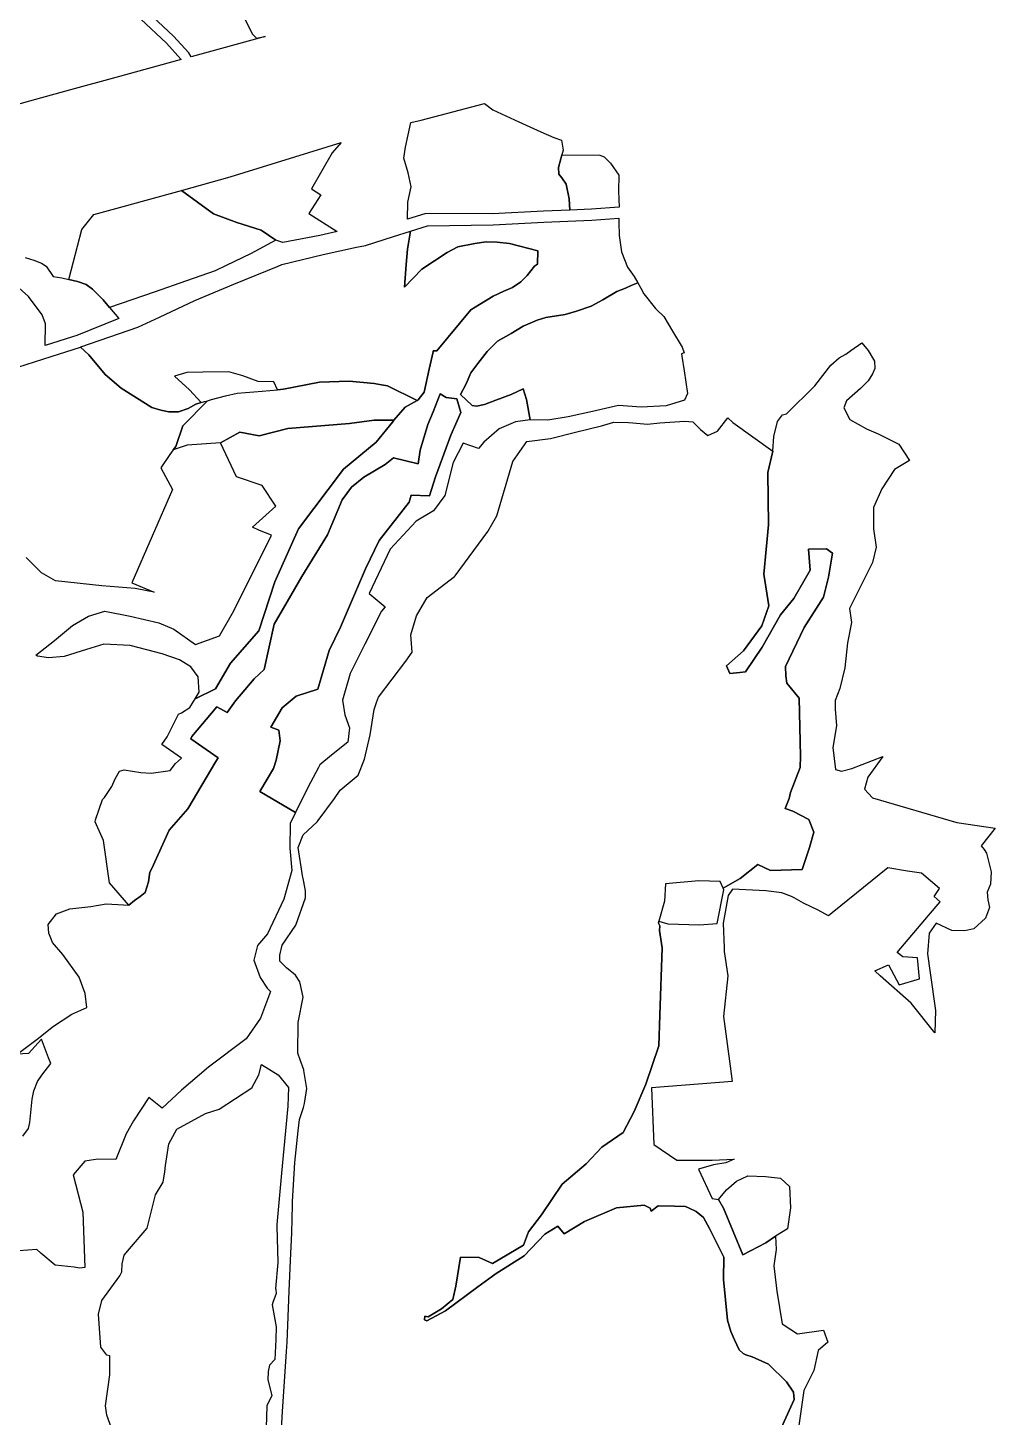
# Model space of a CAD drawing. Header units: millimetres. Extents: x 35444746 to 35449000, y 3482000 to 3488437.
# Drawn here: x 35447507.3 to 35447799.3, y 3486393.7 to 3486813.3 of the extents above; entities that cross this region are included whole.
import ezdxf

# ---------------------------------------------------------------- set-up
doc = ezdxf.new("R2010")
doc.units = ezdxf.units.MM
doc.layers.add('0203.02旱地整理', color=9, linetype='Continuous', true_color=0x808080)
doc.layers.add('0204.02水田整理', color=9, linetype='Continuous', true_color=0x808080)

msp = doc.modelspace()

# ---------------------------------------------------------------- linework, layer by layer
at = {"layer": '0203.02旱地整理', "color": 41}
for points in [[(35447541.397, 3486815.87), (35447549.093, 3486808.598), (35447553.497, 3486803.808), (35447553.59, 3486803.676), (35447533.81, 3486798.252), (35447520.136, 3486794.501), (35447509.559, 3486791.6), (35447488.522, 3486785.83), (35447486.244, 3486786.557), (35447485.922, 3486791.171), (35447490.707, 3486798.985), (35447490.069, 3486799.49), (35447482.299, 3486809.405), (35447476.268, 3486821.44)], [(35447541.397, 3486815.87), (35447549.093, 3486808.598), (35447553.497, 3486803.808), (35447553.59, 3486803.676), (35447533.81, 3486798.252), (35447520.136, 3486794.501), (35447509.559, 3486791.6), (35447488.522, 3486785.83), (35447486.244, 3486786.557), (35447485.922, 3486791.171), (35447490.707, 3486798.985), (35447490.069, 3486799.49), (35447482.299, 3486809.405), (35447476.268, 3486821.44)], [(35447572.165, 3486817.187), (35447575.008, 3486811.454), (35447576.322, 3486810.161), (35447578.936, 3486810.628), (35447556.534, 3486804.484), (35447555.833, 3486805.7), (35447551.23, 3486810.706), (35447543.404, 3486818.101)], [(35447572.165, 3486817.187), (35447575.008, 3486811.454), (35447576.322, 3486810.161), (35447578.936, 3486810.628), (35447556.534, 3486804.484), (35447555.833, 3486805.7), (35447551.23, 3486810.706), (35447543.404, 3486818.101)], [(35447506.438, 3486743.926), (35447509.113, 3486743.09), (35447511.354, 3486742.215), (35447512.829, 3486741.304), (35447514.906, 3486738.161), (35447517.528, 3486737.82), (35447519.673, 3486737.291), (35447522.295, 3486736.644), (35447524.924, 3486735.725), (35447526.81, 3486734.399), (35447530.003, 3486731.173), (35447531.959, 3486728.834), (35447534.773, 3486725.47), (35447522.053, 3486720.408), (35447520.794, 3486720.007), (35447512.511, 3486717.367), (35447512.624, 3486723.902), (35447511.601, 3486726.588), (35447507.42, 3486732.153), (35447502.591, 3486736.464)], [(35447506.438, 3486743.926), (35447509.113, 3486743.09), (35447511.354, 3486742.215), (35447512.829, 3486741.304), (35447514.906, 3486738.161), (35447517.528, 3486737.82), (35447519.673, 3486737.291), (35447522.295, 3486736.644), (35447524.924, 3486735.725), (35447526.81, 3486734.399), (35447530.003, 3486731.173), (35447531.959, 3486728.834), (35447534.773, 3486725.47), (35447522.053, 3486720.408), (35447520.794, 3486720.007), (35447512.511, 3486717.367), (35447512.624, 3486723.902), (35447511.601, 3486726.588), (35447507.42, 3486732.153), (35447502.591, 3486736.464)], [(35447501.681, 3486710.032), (35447514.314, 3486714.058), (35447523.131, 3486716.868), (35447525.68, 3486714.528), (35447530.581, 3486708.586), (35447535.409, 3486704.453), (35447544.749, 3486698.57), (35447547.419, 3486697.791), (35447549.842, 3486697.26), (35447552.802, 3486697.358), (35447555.638, 3486698.273), (35447557.944, 3486699.657), (35447559.584, 3486700.109), (35447560.575, 3486700.383), (35447561.465923, 3486700.651922), (35447554.057, 3486693.126), (35447551.955, 3486686.875), (35447551.173, 3486685.834), (35447550.109, 3486684.417), (35447547.394, 3486680.368), (35447550.962, 3486673.824), (35447538.701, 3486645.68), (35447545.372, 3486642.806), (35447539.703, 3486643.938), (35447529.627, 3486644.73), (35447515.598, 3486646.288), (35447511.432, 3486648.714), (35447506.714, 3486653.346)], [(35447501.681, 3486710.032), (35447514.314, 3486714.058), (35447523.131, 3486716.868), (35447525.68, 3486714.528), (35447530.581, 3486708.586), (35447535.409, 3486704.453), (35447544.749, 3486698.57), (35447547.419, 3486697.791), (35447549.842, 3486697.26), (35447552.802, 3486697.358), (35447555.638, 3486698.273), (35447557.944, 3486699.657), (35447559.584, 3486700.109), (35447560.575, 3486700.383), (35447561.465923, 3486700.651922), (35447554.057, 3486693.126), (35447551.955, 3486686.875), (35447551.173, 3486685.834), (35447550.109, 3486684.417), (35447547.394, 3486680.368), (35447550.962, 3486673.824), (35447538.701, 3486645.68), (35447545.372, 3486642.806), (35447539.703, 3486643.938), (35447529.627, 3486644.73), (35447515.598, 3486646.288), (35447511.432, 3486648.714), (35447506.714, 3486653.346)], [(35447732.16, 3486384.907), (35447738.683, 3486399.034), (35447738.418, 3486401.232), (35447736.285, 3486404.388), (35447730.938, 3486409.715), (35447726.895, 3486411.558), (35447725.937, 3486411.893), (35447724.005, 3486412.568), (35447723.262, 3486412.903), (35447722.028, 3486414.069), (35447720.639, 3486417.055), (35447719.495, 3486419.544), (35447718.522, 3486423.025), (35447717.352, 3486435.277), (35447717.438, 3486442.037), (35447713.111, 3486450.709), (35447711.315, 3486453.991), (35447709.05, 3486455.807), (35447706.939, 3486456.796), (35447705.869, 3486457.298), (35447702.553, 3486457.484), (35447697.578, 3486457.512), (35447695.489, 3486455.966), (35447695.126, 3486456.844), (35447693.389, 3486457.694), (35447684.951, 3486456.964), (35447675.342, 3486452.782), (35447669.177, 3486449.069), (35447667.276, 3486451.379), (35447663.33, 3486449.031), (35447657.164, 3486442.482), (35447648.369, 3486436.88), (35447647.592, 3486436.315), (35447643.1, 3486433.046), (35447633.34, 3486425.795), (35447627.757, 3486422.852), (35447627.049, 3486423.094), (35447627.145, 3486424.206), (35447628.132, 3486424.028), (35447632.14, 3486426.409), (35447635.626, 3486429.294), (35447636.483, 3486433.23), (35447637.879, 3486442.041), (35447643.497, 3486441.973), (35447647.514, 3486440.105), (35447656.933, 3486445.704), (35447658.452, 3486449.686), (35447662.39, 3486454.817), (35447668.615, 3486464.044), (35447675.812, 3486470.264), (35447680.574, 3486475.301), (35447686.992, 3486479.664), (35447690.357, 3486485.976), (35447693.842, 3486494.313), (35447697.813, 3486505.834), (35447698.033, 3486515.135), (35447698.816, 3486535.479), (35447697.932, 3486540.717), (35447698.11, 3486542.081), (35447697.703, 3486542.899), (35447697.8, 3486543.453), (35447700.509, 3486542.743), (35447710.066, 3486542.399), (35447715.418, 3486542.816), (35447717.41, 3486552.945), (35447717.175, 3486553.48), (35447717.915, 3486553.889), (35447722.295, 3486556.344), (35447727.688, 3486560.636), (35447731.476, 3486558.827), (35447741.053, 3486559.153), (35447743.256, 3486565.766), (35447744.578, 3486570.335), (35447743.036, 3486574.215), (35447738.19, 3486576.714), (35447735.886, 3486577.565), (35447737.142, 3486580.592), (35447737.564, 3486582.319), (35447740.491, 3486589.881), (35447740.511, 3486593.34), (35447740.109, 3486610.877), (35447736.396, 3486615.325), (35447736.161, 3486617.555), (35447736.013, 3486620.445), (35447741.695, 3486632.218), (35447747.527, 3486641.348), (35447748.999, 3486647.39), (35447750.26, 3486654.639), (35447748.404, 3486655.974), (35447742.937, 3486655.848), (35447743.499, 3486649.545), (35447738.521, 3486640.898), (35447734.521, 3486635.998), (35447729.024, 3486626.211), (35447723.957, 3486618.778), (35447722.222, 3486618.632), (35447719.226, 3486618.276), (35447718.166, 3486620.653), (35447723.309, 3486625.17), (35447728.92, 3486632.677), (35447731.002, 3486638.741), (35447729.502, 3486648.285), (35447730.936, 3486663.14), (35447730.717, 3486678.991), (35447732.18, 3486685.462), (35447732.524, 3486689.895), (35447733.582, 3486694.382), (35447735.158, 3486696.412), (35447736.347, 3486696.747), (35447744.906, 3486705.153), (35447749.675, 3486711.406), (35447752.18, 3486713.634), (35447754.204, 3486714.72), (35447755.778, 3486715.839), (35447759.021, 3486718.194), (35447760.994, 3486715.849), (35447762.853, 3486712.572), (35447763.035, 3486710.357), (35447762.33, 3486708.831), (35447761.024, 3486706.706), (35447758.618, 3486704.312), (35447754.463, 3486700.602), (35447753.592, 3486698.562), (35447755.405, 3486694.989), (35447760.483, 3486692.193), (35447764.006, 3486690.691), (35447770.247, 3486687.577), (35447773.418, 3486682.605), (35447768.969, 3486679.931), (35447765.081, 3486674.011), (35447762.58, 3486668.439), (35447762.58, 3486661.948), (35447763.421, 3486656.394), (35447762.33, 3486651.814), (35447755.337, 3486637.891), (35447755.934, 3486633.73), (35447754.717, 3486627.568), (35447753.896, 3486619.999), (35447752.408, 3486613.721), (35447751.041, 3486610.187), (35447751.044, 3486609.5), (35447751.054, 3486607.56), (35447751.415, 3486602.494), (35447750.274, 3486595.917), (35447751.079, 3486589.34), (35447752.929, 3486588.834), (35447756.07, 3486589.611), (35447765.429, 3486593.245), (35447760.884, 3486586.979), (35447759.875, 3486583.364), (35447762.329, 3486580.716), (35447787.752, 3486573.274), (35447799.338, 3486571.62), (35447795.14, 3486566.237), (35447796.043, 3486565.171), (35447796.7, 3486564.022), (35447798.142, 3486558.418), (35447797.897, 3486554.646), (35447796.914, 3486552.268), (35447797.079, 3486549.972), (35447797.599, 3486547.649), (35447796.372, 3486544.371), (35447792.932, 3486541.175), (35447790.157, 3486540.59), (35447786.206, 3486540.648), (35447781.533, 3486542.868), (35447779.378, 3486539.897), (35447778.934, 3486533.598), (35447779.733, 3486527.92), (35447781.331, 3486516.564), (35447781.065, 3486509.816), (35447774.012, 3486518.743), (35447764.608, 3486526.992), (35447762.968, 3486528.511), (35447767.121, 3486530.357), (35447770.321, 3486524.274), (35447776.526, 3486526.114), (35447775.867, 3486532.385), (35447771.479, 3486532.764), (35447769.699, 3486534.026), (35447779.229, 3486545.261), (35447782.68, 3486549.33), (35447780.899, 3486550.902), (35447782.533, 3486553.35), (35447777.129, 3486557.946), (35447772.876, 3486558.62), (35447766.888, 3486559.568), (35447750.157, 3486545.98), (35447749.05, 3486545.081), (35447745.896, 3486546.871), (35447741.433, 3486548.955), (35447738.646, 3486550.553), (35447737.88, 3486550.992), (35447734.871, 3486552.045), (35447730.115, 3486552.679), (35447720.041, 3486553.19), (35447718.716, 3486551.214), (35447717.167, 3486542.909), (35447717.472, 3486535.458), (35447717.518, 3486534.358), (35447718.641, 3486527.016), (35447717.334, 3486514.753), (35447719.281, 3486499.762), (35447719.888, 3486495.089), (35447695.586, 3486493.205), (35447696.31, 3486476.04), (35447703.241, 3486471.302), (35447713.885, 3486471.325), (35447720.507, 3486471.68), (35447718.042, 3486470.476), (35447714.271, 3486469.927), (35447709.787, 3486468.648), (35447713.89, 3486459.705), (35447715.787, 3486459.483), (35447717.344, 3486456.793), (35447723.101, 3486442.742), (35447730.082, 3486446.403), (35447733.05, 3486448.328), (35447733.209, 3486444.309), (35447732.514, 3486439.448), (35447733.421, 3486431.75), (35447735.028, 3486421.9), (35447739.634, 3486418.902), (35447747.455, 3486419.973), (35447748.761, 3486416.403), (35447745.886, 3486413.861), (35447744.585, 3486407.778), (35447741.51, 3486401.738), (35447739.474, 3486386.969)], [(35447732.16, 3486384.907), (35447738.683, 3486399.034), (35447738.418, 3486401.232), (35447736.285, 3486404.388), (35447730.938, 3486409.715), (35447726.895, 3486411.558), (35447725.937, 3486411.893), (35447724.005, 3486412.568), (35447723.262, 3486412.903), (35447722.028, 3486414.069), (35447720.639, 3486417.055), (35447719.495, 3486419.544), (35447718.522, 3486423.025), (35447717.352, 3486435.277), (35447717.438, 3486442.037), (35447713.111, 3486450.709), (35447711.315, 3486453.991), (35447709.05, 3486455.807), (35447706.939, 3486456.796), (35447705.869, 3486457.298), (35447702.553, 3486457.484), (35447697.578, 3486457.512), (35447695.489, 3486455.966), (35447695.126, 3486456.844), (35447693.389, 3486457.694), (35447684.951, 3486456.964), (35447675.342, 3486452.782), (35447669.177, 3486449.069), (35447667.276, 3486451.379), (35447663.33, 3486449.031), (35447657.164, 3486442.482), (35447648.369, 3486436.88), (35447647.592, 3486436.315), (35447643.1, 3486433.046), (35447633.34, 3486425.795), (35447627.757, 3486422.852), (35447627.049, 3486423.094), (35447627.145, 3486424.206), (35447628.132, 3486424.028), (35447632.14, 3486426.409), (35447635.626, 3486429.294), (35447636.483, 3486433.23), (35447637.879, 3486442.041), (35447643.497, 3486441.973), (35447647.514, 3486440.105), (35447656.933, 3486445.704), (35447658.452, 3486449.686), (35447662.39, 3486454.817), (35447668.615, 3486464.044), (35447675.812, 3486470.264), (35447680.574, 3486475.301), (35447686.992, 3486479.664), (35447690.357, 3486485.976), (35447693.842, 3486494.313), (35447697.813, 3486505.834), (35447698.033, 3486515.135), (35447698.816, 3486535.479), (35447697.932, 3486540.717), (35447698.11, 3486542.081), (35447697.703, 3486542.899), (35447697.8, 3486543.453), (35447700.509, 3486542.743), (35447710.066, 3486542.399), (35447715.418, 3486542.816), (35447717.41, 3486552.945), (35447717.175, 3486553.48), (35447717.915, 3486553.889), (35447722.295, 3486556.344), (35447727.688, 3486560.636), (35447731.476, 3486558.827), (35447741.053, 3486559.153), (35447743.256, 3486565.766), (35447744.578, 3486570.335), (35447743.036, 3486574.215), (35447738.19, 3486576.714), (35447735.886, 3486577.565), (35447737.142, 3486580.592), (35447737.564, 3486582.319), (35447740.491, 3486589.881), (35447740.511, 3486593.34), (35447740.109, 3486610.877), (35447736.396, 3486615.325), (35447736.161, 3486617.555), (35447736.013, 3486620.445), (35447741.695, 3486632.218), (35447747.527, 3486641.348), (35447748.999, 3486647.39), (35447750.26, 3486654.639), (35447748.404, 3486655.974), (35447742.937, 3486655.848), (35447743.499, 3486649.545), (35447738.521, 3486640.898), (35447734.521, 3486635.998), (35447729.024, 3486626.211), (35447723.957, 3486618.778), (35447722.222, 3486618.632), (35447719.226, 3486618.276), (35447718.166, 3486620.653), (35447723.309, 3486625.17), (35447728.92, 3486632.677), (35447731.002, 3486638.741), (35447729.502, 3486648.285), (35447730.936, 3486663.14), (35447730.717, 3486678.991), (35447732.18, 3486685.462), (35447732.524, 3486689.895), (35447733.582, 3486694.382), (35447735.158, 3486696.412), (35447736.347, 3486696.747), (35447744.906, 3486705.153), (35447749.675, 3486711.406), (35447752.18, 3486713.634), (35447754.204, 3486714.72), (35447755.778, 3486715.839), (35447759.021, 3486718.194), (35447760.994, 3486715.849), (35447762.853, 3486712.572), (35447763.035, 3486710.357), (35447762.33, 3486708.831), (35447761.024, 3486706.706), (35447758.618, 3486704.312), (35447754.463, 3486700.602), (35447753.592, 3486698.562), (35447755.405, 3486694.989), (35447760.483, 3486692.193), (35447764.006, 3486690.691), (35447770.247, 3486687.577), (35447773.418, 3486682.605), (35447768.969, 3486679.931), (35447765.081, 3486674.011), (35447762.58, 3486668.439), (35447762.58, 3486661.948), (35447763.421, 3486656.394), (35447762.33, 3486651.814), (35447755.337, 3486637.891), (35447755.934, 3486633.73), (35447754.717, 3486627.568), (35447753.896, 3486619.999), (35447752.408, 3486613.721), (35447751.041, 3486610.187), (35447751.044, 3486609.5), (35447751.054, 3486607.56), (35447751.415, 3486602.494), (35447750.274, 3486595.917), (35447751.079, 3486589.34), (35447752.929, 3486588.834), (35447756.07, 3486589.611), (35447765.429, 3486593.245), (35447760.884, 3486586.979), (35447759.875, 3486583.364), (35447762.329, 3486580.716), (35447787.752, 3486573.274), (35447799.338, 3486571.62), (35447795.14, 3486566.237), (35447796.043, 3486565.171), (35447796.7, 3486564.022), (35447798.142, 3486558.418), (35447797.897, 3486554.646), (35447796.914, 3486552.268), (35447797.079, 3486549.972), (35447797.599, 3486547.649), (35447796.372, 3486544.371), (35447792.932, 3486541.175), (35447790.157, 3486540.59), (35447786.206, 3486540.648), (35447781.533, 3486542.868), (35447779.378, 3486539.897), (35447778.934, 3486533.598), (35447779.733, 3486527.92), (35447781.331, 3486516.564), (35447781.065, 3486509.816), (35447774.012, 3486518.743), (35447764.608, 3486526.992), (35447762.968, 3486528.511), (35447767.121, 3486530.357), (35447770.321, 3486524.274), (35447776.526, 3486526.114), (35447775.867, 3486532.385), (35447771.479, 3486532.764), (35447769.699, 3486534.026), (35447779.229, 3486545.261), (35447782.68, 3486549.33), (35447780.899, 3486550.902), (35447782.533, 3486553.35), (35447777.129, 3486557.946), (35447772.876, 3486558.62), (35447766.888, 3486559.568), (35447750.157, 3486545.98), (35447749.05, 3486545.081), (35447745.896, 3486546.871), (35447741.433, 3486548.955), (35447738.646, 3486550.553), (35447737.88, 3486550.992), (35447734.871, 3486552.045), (35447730.115, 3486552.679), (35447720.041, 3486553.19), (35447718.716, 3486551.214), (35447717.167, 3486542.909), (35447717.472, 3486535.458), (35447717.518, 3486534.358), (35447718.641, 3486527.016), (35447717.334, 3486514.753), (35447719.281, 3486499.762), (35447719.888, 3486495.089), (35447695.586, 3486493.205), (35447696.31, 3486476.04), (35447703.241, 3486471.302), (35447713.885, 3486471.325), (35447720.507, 3486471.68), (35447718.042, 3486470.476), (35447714.271, 3486469.927), (35447709.787, 3486468.648), (35447713.89, 3486459.705), (35447715.787, 3486459.483), (35447717.344, 3486456.793), (35447723.101, 3486442.742), (35447730.082, 3486446.403), (35447733.05, 3486448.328), (35447733.209, 3486444.309), (35447732.514, 3486439.448), (35447733.421, 3486431.75), (35447735.028, 3486421.9), (35447739.634, 3486418.902), (35447747.455, 3486419.973), (35447748.761, 3486416.403), (35447745.886, 3486413.861), (35447744.585, 3486407.778), (35447741.51, 3486401.738), (35447739.474, 3486386.969)]]:
    msp.add_lwpolyline(points, dxfattribs=at)
for points in [[(35447645.094, 3486790.376), (35447647.69, 3486788.511), (35447655.542, 3486784.867), (35447662.122, 3486781.855), (35447666.122, 3486780.182), (35447668.394, 3486779.344), (35447668.871, 3486776.375), (35447668.514, 3486774.895), (35447668.216, 3486773.662), (35447667.481, 3486771.118), (35447667.552, 3486769.06), (35447668.533, 3486767.985), (35447669.819, 3486766.077), (35447670.712, 3486761.61), (35447670.913, 3486758.206), (35447662.951, 3486757.883), (35447647.54, 3486757.086), (35447627.396, 3486757.195), (35447621.862, 3486755.472), (35447621.948, 3486760.594), (35447623.042, 3486765.282), (35447622.136, 3486769.503), (35447620.822, 3486773.883), (35447621.25, 3486777.25), (35447622.905, 3486784.635), (35447626.003, 3486785.436)], [(35447645.094, 3486790.376), (35447647.69, 3486788.511), (35447655.542, 3486784.867), (35447662.122, 3486781.855), (35447666.122, 3486780.182), (35447668.394, 3486779.344), (35447668.871, 3486776.375), (35447668.514, 3486774.895), (35447668.216, 3486773.662), (35447667.481, 3486771.118), (35447667.552, 3486769.06), (35447668.533, 3486767.985), (35447669.819, 3486766.077), (35447670.712, 3486761.61), (35447670.913, 3486758.206), (35447662.951, 3486757.883), (35447647.54, 3486757.086), (35447627.396, 3486757.195), (35447621.862, 3486755.472), (35447621.948, 3486760.594), (35447623.042, 3486765.282), (35447622.136, 3486769.503), (35447620.822, 3486773.883), (35447621.25, 3486777.25), (35447622.905, 3486784.635), (35447626.003, 3486785.436)], [(35447601.849, 3486778.69), (35447599.184, 3486775.553), (35447592.945, 3486764.698), (35447595.718, 3486762.866), (35447592.091, 3486757.174), (35447600.646, 3486751.748), (35447595.404, 3486750.522), (35447584.293, 3486748.476), (35447582.151, 3486749.141), (35447577.721, 3486752.126), (35447570.324, 3486754.469), (35447563.34, 3486757.138), (35447553.626, 3486764.162), (35447568.393, 3486768.231)], [(35447601.849, 3486778.69), (35447599.184, 3486775.553), (35447592.945, 3486764.698), (35447595.718, 3486762.866), (35447592.091, 3486757.174), (35447600.646, 3486751.748), (35447595.404, 3486750.522), (35447584.293, 3486748.476), (35447582.151, 3486749.141), (35447577.721, 3486752.126), (35447570.324, 3486754.469), (35447563.34, 3486757.138), (35447553.626, 3486764.162), (35447568.393, 3486768.231)], [(35447553.626, 3486764.162), (35447563.34, 3486757.138), (35447570.324, 3486754.469), (35447577.721, 3486752.126), (35447582.151, 3486749.141), (35447574.518, 3486745.046), (35447567.12, 3486741.488), (35447563.866, 3486739.923), (35447555.166, 3486736.875), (35447545.39, 3486733.45), (35447531.959, 3486728.834), (35447530.003, 3486731.173), (35447526.81, 3486734.399), (35447524.924, 3486735.725), (35447522.295, 3486736.644), (35447519.673, 3486737.291), (35447523.606, 3486752.327), (35447527.144, 3486756.865), (35447537.166, 3486759.626), (35447541.935, 3486760.94)], [(35447553.626, 3486764.162), (35447563.34, 3486757.138), (35447570.324, 3486754.469), (35447577.721, 3486752.126), (35447582.151, 3486749.141), (35447574.518, 3486745.046), (35447567.12, 3486741.488), (35447563.866, 3486739.923), (35447555.166, 3486736.875), (35447545.39, 3486733.45), (35447531.959, 3486728.834), (35447530.003, 3486731.173), (35447526.81, 3486734.399), (35447524.924, 3486735.725), (35447522.295, 3486736.644), (35447519.673, 3486737.291), (35447523.606, 3486752.327), (35447527.144, 3486756.865), (35447537.166, 3486759.626), (35447541.935, 3486760.94)], [(35447685.68, 3486755.82), (35447685.711, 3486754.57), (35447685.808, 3486750.591), (35447686.472, 3486745.582), (35447688.329, 3486741.028), (35447690.379, 3486738.162), (35447691.413, 3486736.314), (35447689.422, 3486735.5), (35447687.755, 3486734.679), (35447685.09, 3486733.614), (35447680.837, 3486731.145), (35447677.335, 3486729.171), (35447672.921, 3486727.701), (35447669.508, 3486726.723), (35447663.686, 3486725.843), (35447661.021, 3486724.944), (35447656.856, 3486723.223), (35447653.186, 3486721.001), (35447649.1, 3486718.697), (35447645.924, 3486715.558), (35447643.16, 3486711.917), (35447640.983, 3486709.104), (35447639.613, 3486705.812), (35447637.911, 3486702.524), (35447641.37, 3486699.246), (35447642.701, 3486698.989), (35447645.118, 3486699.557), (35447648.538, 3486700.786), (35447653.209, 3486702.507), (35447656.802, 3486704.296), (35447657.799, 3486701.001), (35447658.909, 3486694.882), (35447654.509, 3486694.324), (35447649.552, 3486692.219), (35447644.904, 3486688.194), (35447643.346, 3486686.286), (35447638.654, 3486687.81), (35447635.707, 3486682.032), (35447633.134, 3486672.035), (35447629.72, 3486667.399), (35447624.498, 3486664.26), (35447616.672, 3486655.807), (35447610.337, 3486642.438), (35447615.153, 3486638.377), (35447614.007, 3486637.075), (35447609.024, 3486627.15), (35447604.618, 3486618.25), (35447602.288, 3486610.267), (35447602.94, 3486605.856), (35447604.373, 3486601.918), (35447603.86, 3486597.585), (35447598.914, 3486593.62), (35447595.436, 3486590.741), (35447594.99, 3486589.892), (35447591.81, 3486583.83), (35447588.075, 3486576.301), (35447577.347, 3486582.671), (35447581.481, 3486589.599), (35447582.218, 3486592.085), (35447583.433, 3486597.922), (35447583.094, 3486601.212), (35447580.669, 3486602.088), (35447584.031, 3486607.973), (35447588.273, 3486611.476), (35447594.87, 3486613.544), (35447598.261, 3486625.274), (35447601.643, 3486632.241), (35447609.261, 3486649.869), (35447613.311, 3486658.422), (35447622.387, 3486670.024), (35447622.969, 3486672.128), (35447628.493, 3486671.946), (35447630.398, 3486677.646), (35447634.945, 3486690.287), (35447637.986, 3486697.064), (35447636.784, 3486701.251), (35447633.612, 3486701.643), (35447631.747, 3486702.728), (35447629.598, 3486697.282), (35447627.985, 3486693.468), (35447625.731, 3486685.761), (35447625.082, 3486681.58), (35447617.62, 3486683.431), (35447615.124, 3486681.386), (35447608.745, 3486677.584), (35447605.015, 3486674.536), (35447602.193, 3486670.742), (35447597.697, 3486660.173), (35447590.014, 3486647.543), (35447585.556, 3486639.936), (35447581.624, 3486633.178), (35447578.643, 3486619.472), (35447575.635, 3486616.721), (35447569.991, 3486610.006), (35447567.427, 3486606.514), (35447564.334, 3486608.25), (35447556.754, 3486599.275), (35447556.428, 3486598.57), (35447564.719, 3486592.847), (35447564.053, 3486591.674), (35447555.544, 3486577.431), (35447549.934, 3486570.931), (35447544.725, 3486559.412), (35447544.059, 3486558.254), (35447543.719, 3486555.355), (35447542.724, 3486552.205), (35447541.212, 3486550.901), (35447539.495, 3486549.733), (35447537.754, 3486548.35), (35447531.939, 3486555.048), (35447530.074, 3486567.873), (35447527.583, 3486573.458), (35447527.686, 3486574.105), (35447529.809, 3486580.277), (35447530.385, 3486580.862), (35447532.599, 3486584.191), (35447533.628, 3486586.464), (35447534.916, 3486588.749), (35447536.394, 3486589.226), (35447541.366, 3486588.35), (35447544.453, 3486588.237), (35447550.203, 3486588.974), (35447551.838, 3486591.102), (35447553.709, 3486592.704), (35447547.704, 3486596.88), (35447549.324, 3486599.165), (35447552.751, 3486606.007), (35447553.661, 3486606.38), (35447556.164, 3486608.006), (35447557.248, 3486609.855), (35447557.743, 3486610.681), (35447563.915, 3486613.678), (35447568.472, 3486621.372), (35447576.988, 3486631.146), (35447581.881, 3486645.968), (35447589.033, 3486662.001), (35447602.548, 3486679.976), (35447612.48, 3486688.186), (35447617.324, 3486694.232), (35447617.804, 3486694.831), (35447621.229, 3486698.752), (35447624.812, 3486700.746), (35447625.141, 3486700.93), (35447626.893, 3486703.202), (35447628.42, 3486710.175), (35447629.629, 3486715.462), (35447629.629, 3486715.694), (35447630.767, 3486715.694), (35447641.059, 3486728.122), (35447643.638, 3486729.765), (35447647.713, 3486732.227), (35447650.954, 3486733.783), (35447653.612, 3486734.845), (35447656.108, 3486736.571), (35447658.025, 3486738.465), (35447660.25, 3486741.328), (35447661.133, 3486741.876), (35447661.207, 3486745.905), (35447652.683, 3486748.122), (35447648.926, 3486748.558), (35447645.606, 3486748.646), (35447642.199, 3486748.122), (35447637.132, 3486747.161), (35447633.899, 3486745.414), (35447626.211, 3486740.35), (35447621.035, 3486734.922), (35447621.54, 3486741.767), (35447621.942, 3486746.386), (35447622.785, 3486751.885), (35447627.976, 3486753.501), (35447647.71, 3486753.791), (35447663.076, 3486754.586), (35447677.597, 3486755.174)], [(35447685.68, 3486755.82), (35447685.711, 3486754.57), (35447685.808, 3486750.591), (35447686.472, 3486745.582), (35447688.329, 3486741.028), (35447690.379, 3486738.162), (35447691.413, 3486736.314), (35447689.422, 3486735.5), (35447687.755, 3486734.679), (35447685.09, 3486733.614), (35447680.837, 3486731.145), (35447677.335, 3486729.171), (35447672.921, 3486727.701), (35447669.508, 3486726.723), (35447663.686, 3486725.843), (35447661.021, 3486724.944), (35447656.856, 3486723.223), (35447653.186, 3486721.001), (35447649.1, 3486718.697), (35447645.924, 3486715.558), (35447643.16, 3486711.917), (35447640.983, 3486709.104), (35447639.613, 3486705.812), (35447637.911, 3486702.524), (35447641.37, 3486699.246), (35447642.701, 3486698.989), (35447645.118, 3486699.557), (35447648.538, 3486700.786), (35447653.209, 3486702.507), (35447656.802, 3486704.296), (35447657.799, 3486701.001), (35447658.909, 3486694.882), (35447654.509, 3486694.324), (35447649.552, 3486692.219), (35447644.904, 3486688.194), (35447643.346, 3486686.286), (35447638.654, 3486687.81), (35447635.707, 3486682.032), (35447633.134, 3486672.035), (35447629.72, 3486667.399), (35447624.498, 3486664.26), (35447616.672, 3486655.807), (35447610.337, 3486642.438), (35447615.153, 3486638.377), (35447614.007, 3486637.075), (35447609.024, 3486627.15), (35447604.618, 3486618.25), (35447602.288, 3486610.267), (35447602.94, 3486605.856), (35447604.373, 3486601.918), (35447603.86, 3486597.585), (35447598.914, 3486593.62), (35447595.436, 3486590.741), (35447594.99, 3486589.892), (35447591.81, 3486583.83), (35447588.075, 3486576.301), (35447577.347, 3486582.671), (35447581.481, 3486589.599), (35447582.218, 3486592.085), (35447583.433, 3486597.922), (35447583.094, 3486601.212), (35447580.669, 3486602.088), (35447584.031, 3486607.973), (35447588.273, 3486611.476), (35447594.87, 3486613.544), (35447598.261, 3486625.274), (35447601.643, 3486632.241), (35447609.261, 3486649.869), (35447613.311, 3486658.422), (35447622.387, 3486670.024), (35447622.969, 3486672.128), (35447628.493, 3486671.946), (35447630.398, 3486677.646), (35447634.945, 3486690.287), (35447637.986, 3486697.064), (35447636.784, 3486701.251), (35447633.612, 3486701.643), (35447631.747, 3486702.728), (35447629.598, 3486697.282), (35447627.985, 3486693.468), (35447625.731, 3486685.761), (35447625.082, 3486681.58), (35447617.62, 3486683.431), (35447615.124, 3486681.386), (35447608.745, 3486677.584), (35447605.015, 3486674.536), (35447602.193, 3486670.742), (35447597.697, 3486660.173), (35447590.014, 3486647.543), (35447585.556, 3486639.936), (35447581.624, 3486633.178), (35447578.643, 3486619.472), (35447575.635, 3486616.721), (35447569.991, 3486610.006), (35447567.427, 3486606.514), (35447564.334, 3486608.25), (35447556.754, 3486599.275), (35447556.428, 3486598.57), (35447564.719, 3486592.847), (35447564.053, 3486591.674), (35447555.544, 3486577.431), (35447549.934, 3486570.931), (35447544.725, 3486559.412), (35447544.059, 3486558.254), (35447543.719, 3486555.355), (35447542.724, 3486552.205), (35447541.212, 3486550.901), (35447539.495, 3486549.733), (35447537.754, 3486548.35), (35447531.939, 3486555.048), (35447530.074, 3486567.873), (35447527.583, 3486573.458), (35447527.686, 3486574.105), (35447529.809, 3486580.277), (35447530.385, 3486580.862), (35447532.599, 3486584.191), (35447533.628, 3486586.464), (35447534.916, 3486588.749), (35447536.394, 3486589.226), (35447541.366, 3486588.35), (35447544.453, 3486588.237), (35447550.203, 3486588.974), (35447551.838, 3486591.102), (35447553.709, 3486592.704), (35447547.704, 3486596.88), (35447549.324, 3486599.165), (35447552.751, 3486606.007), (35447553.661, 3486606.38), (35447556.164, 3486608.006), (35447557.248, 3486609.855), (35447557.743, 3486610.681), (35447563.915, 3486613.678), (35447568.472, 3486621.372), (35447576.988, 3486631.146), (35447581.881, 3486645.968), (35447589.033, 3486662.001), (35447602.548, 3486679.976), (35447612.48, 3486688.186), (35447617.324, 3486694.232), (35447617.804, 3486694.831), (35447621.229, 3486698.752), (35447624.812, 3486700.746), (35447625.141, 3486700.93), (35447626.893, 3486703.202), (35447628.42, 3486710.175), (35447629.629, 3486715.462), (35447629.629, 3486715.694), (35447630.767, 3486715.694), (35447641.059, 3486728.122), (35447643.638, 3486729.765), (35447647.713, 3486732.227), (35447650.954, 3486733.783), (35447653.612, 3486734.845), (35447656.108, 3486736.571), (35447658.025, 3486738.465), (35447660.25, 3486741.328), (35447661.133, 3486741.876), (35447661.207, 3486745.905), (35447652.683, 3486748.122), (35447648.926, 3486748.558), (35447645.606, 3486748.646), (35447642.199, 3486748.122), (35447637.132, 3486747.161), (35447633.899, 3486745.414), (35447626.211, 3486740.35), (35447621.035, 3486734.922), (35447621.54, 3486741.767), (35447621.942, 3486746.386), (35447622.785, 3486751.885), (35447627.976, 3486753.501), (35447647.71, 3486753.791), (35447663.076, 3486754.586), (35447677.597, 3486755.174)], [(35447582.611, 3486703.99), (35447584.494, 3486704.158), (35447595.373, 3486706.25), (35447604.309, 3486706.594), (35447611.824, 3486705.819), (35447614.09, 3486705.419), (35447615.821, 3486705.114), (35447624.812, 3486700.746), (35447621.229, 3486698.752), (35447617.804, 3486694.831), (35447611.807, 3486694.759), (35447604.422, 3486693.815), (35447585.815, 3486692.242), (35447577.105, 3486690.078), (35447571.281, 3486691.132), (35447565.479, 3486687.95), (35447555.349, 3486687.231), (35447551.173, 3486685.834), (35447551.955, 3486686.875), (35447554.057, 3486693.126), (35447561.465923, 3486700.651922), (35447562.713, 3486701.029), (35447566.989, 3486702.157), (35447570.487, 3486702.906), (35447578.04, 3486703.583)], [(35447582.611, 3486703.99), (35447584.494, 3486704.158), (35447595.373, 3486706.25), (35447604.309, 3486706.594), (35447611.824, 3486705.819), (35447614.09, 3486705.419), (35447615.821, 3486705.114), (35447624.812, 3486700.746), (35447621.229, 3486698.752), (35447617.804, 3486694.831), (35447611.807, 3486694.759), (35447604.422, 3486693.815), (35447585.815, 3486692.242), (35447577.105, 3486690.078), (35447571.281, 3486691.132), (35447565.479, 3486687.95), (35447555.349, 3486687.231), (35447551.173, 3486685.834), (35447551.955, 3486686.875), (35447554.057, 3486693.126), (35447561.465923, 3486700.651922), (35447562.713, 3486701.029), (35447566.989, 3486702.157), (35447570.487, 3486702.906), (35447578.04, 3486703.583)], [(35447617.804, 3486694.831), (35447617.324, 3486694.232), (35447612.48, 3486688.186), (35447602.548, 3486679.976), (35447589.033, 3486662.001), (35447581.881, 3486645.968), (35447576.988, 3486631.146), (35447568.472, 3486621.372), (35447563.915, 3486613.678), (35447557.743, 3486610.681), (35447558.952, 3486612.701), (35447558.73, 3486617.268), (35447556.52, 3486620.26), (35447553.08, 3486622.43), (35447547.824, 3486624.254), (35447538.14, 3486626.701), (35447530.223, 3486627.191), (35447524.95, 3486625.533), (35447518.231, 3486623.407), (35447513.539, 3486622.994), (35447510.14, 3486623.49), (35447509.726, 3486623.814), (35447515.315, 3486628.305), (35447520.726, 3486632.771), (35447525.548, 3486635.592), (35447530.488, 3486637.12), (35447538.133, 3486635.592), (35447546.792, 3486633.554), (35447551.393, 3486631.688), (35447557.937, 3486626.999), (35447565.088, 3486629.692), (35447569.441, 3486637.253), (35447580.823, 3486660.09), (35447577.206, 3486661.439), (35447575.057, 3486662.453), (35447582.093, 3486668.836), (35447577.986, 3486675.063), (35447570.257, 3486677.64), (35447565.479, 3486687.95), (35447571.281, 3486691.132), (35447577.105, 3486690.078), (35447585.815, 3486692.242), (35447604.422, 3486693.815), (35447611.807, 3486694.759)], [(35447617.804, 3486694.831), (35447617.324, 3486694.232), (35447612.48, 3486688.186), (35447602.548, 3486679.976), (35447589.033, 3486662.001), (35447581.881, 3486645.968), (35447576.988, 3486631.146), (35447568.472, 3486621.372), (35447563.915, 3486613.678), (35447557.743, 3486610.681), (35447558.952, 3486612.701), (35447558.73, 3486617.268), (35447556.52, 3486620.26), (35447553.08, 3486622.43), (35447547.824, 3486624.254), (35447538.14, 3486626.701), (35447530.223, 3486627.191), (35447524.95, 3486625.533), (35447518.231, 3486623.407), (35447513.539, 3486622.994), (35447510.14, 3486623.49), (35447509.726, 3486623.814), (35447515.315, 3486628.305), (35447520.726, 3486632.771), (35447525.548, 3486635.592), (35447530.488, 3486637.12), (35447538.133, 3486635.592), (35447546.792, 3486633.554), (35447551.393, 3486631.688), (35447557.937, 3486626.999), (35447565.088, 3486629.692), (35447569.441, 3486637.253), (35447580.823, 3486660.09), (35447577.206, 3486661.439), (35447575.057, 3486662.453), (35447582.093, 3486668.836), (35447577.986, 3486675.063), (35447570.257, 3486677.64), (35447565.479, 3486687.95), (35447571.281, 3486691.132), (35447577.105, 3486690.078), (35447585.815, 3486692.242), (35447604.422, 3486693.815), (35447611.807, 3486694.759)], [(35447715.787, 3486459.483), (35447718.194, 3486462.368), (35447721.193, 3486465.021), (35447724.658, 3486466.577), (35447730.007, 3486466.348), (35447734.516, 3486465.889), (35447737.19, 3486463.369), (35447737.572, 3486456.955), (35447736.579, 3486450.617), (35447733.05, 3486448.328), (35447730.082, 3486446.403), (35447723.101, 3486442.742), (35447717.344, 3486456.793)], [(35447715.787, 3486459.483), (35447718.194, 3486462.368), (35447721.193, 3486465.021), (35447724.658, 3486466.577), (35447730.007, 3486466.348), (35447734.516, 3486465.889), (35447737.19, 3486463.369), (35447737.572, 3486456.955), (35447736.579, 3486450.617), (35447733.05, 3486448.328), (35447730.082, 3486446.403), (35447723.101, 3486442.742), (35447717.344, 3486456.793)]]:
    msp.add_lwpolyline(points, close=True, dxfattribs=at)
at = {"layer": '0204.02水田整理', "color": 51}
for points in [[(35447668.514, 3486774.895), (35447679.983, 3486774.826), (35447681.228, 3486774.333), (35447683.203, 3486772.359), (35447685.657, 3486768.795), (35447685.552, 3486763.963), (35447685.838, 3486759.143), (35447677.403, 3486758.469), (35447670.913, 3486758.206), (35447670.712, 3486761.61), (35447669.819, 3486766.077), (35447668.533, 3486767.985), (35447667.552, 3486769.06), (35447667.481, 3486771.118), (35447668.216, 3486773.662)], [(35447622.785, 3486751.885), (35447621.942, 3486746.386), (35447621.54, 3486741.767), (35447621.035, 3486734.922), (35447626.211, 3486740.35), (35447633.899, 3486745.414), (35447637.132, 3486747.161), (35447642.199, 3486748.122), (35447645.606, 3486748.646), (35447648.926, 3486748.558), (35447652.683, 3486748.122), (35447661.207, 3486745.905), (35447661.133, 3486741.876), (35447660.25, 3486741.328), (35447658.025, 3486738.465), (35447656.108, 3486736.571), (35447653.612, 3486734.845), (35447650.954, 3486733.783), (35447647.713, 3486732.227), (35447643.638, 3486729.765), (35447641.059, 3486728.122), (35447630.767, 3486715.694), (35447629.629, 3486715.694), (35447629.629, 3486715.462), (35447628.42, 3486710.175), (35447626.893, 3486703.202), (35447625.141, 3486700.93), (35447624.812, 3486700.746), (35447615.821, 3486705.114), (35447614.09, 3486705.419), (35447611.824, 3486705.819), (35447604.309, 3486706.594), (35447595.373, 3486706.25), (35447584.494, 3486704.158), (35447582.611, 3486703.99), (35447581.526, 3486706.376), (35447576.814, 3486706.497), (35447572.166, 3486708.227), (35447567.931, 3486709.422), (35447560.135, 3486709.275), (35447555.237, 3486709.212), (35447551.532, 3486708.119), (35447556.086, 3486703.921), (35447559.584, 3486700.109), (35447557.944, 3486699.657), (35447555.638, 3486698.273), (35447552.802, 3486697.358), (35447549.842, 3486697.26), (35447547.419, 3486697.791), (35447544.749, 3486698.57), (35447535.409, 3486704.453), (35447530.581, 3486708.586), (35447525.68, 3486714.528), (35447523.131, 3486716.868), (35447523.296, 3486716.921), (35447540.519, 3486722.923), (35447547.005, 3486725.882), (35447557.735, 3486730.919), (35447569.483, 3486735.887), (35447582.815, 3486741.345), (35447583.927, 3486741.8), (35447596.387, 3486744.791), (35447606.525, 3486746.989), (35447609.218, 3486747.573), (35447617.669, 3486750.292)], [(35447691.413, 3486736.314), (35447692.342, 3486734.654), (35447693.227, 3486732.897), (35447696.815, 3486728.557), (35447697.113, 3486728.252), (35447699.257, 3486726.066), (35447701.891, 3486721.619), (35447704.836, 3486716.863), (35447705.47, 3486715.154), (35447704.622, 3486714.84), (35447704.734, 3486714.072), (35447705.379, 3486709.65), (35447706.435, 3486702.859), (35447705.536, 3486700.836), (35447699.982, 3486699.108), (35447692.42, 3486698.723), (35447685.592, 3486699.271), (35447677.73, 3486697.446), (35447670.356, 3486695.809), (35447664.299, 3486694.82), (35447658.909, 3486694.882), (35447657.799, 3486701.001), (35447656.802, 3486704.296), (35447653.209, 3486702.507), (35447648.538, 3486700.786), (35447645.118, 3486699.557), (35447642.701, 3486698.989), (35447641.37, 3486699.246), (35447637.911, 3486702.524), (35447639.613, 3486705.812), (35447640.983, 3486709.104), (35447643.16, 3486711.917), (35447645.924, 3486715.558), (35447649.1, 3486718.697), (35447653.186, 3486721.001), (35447656.856, 3486723.223), (35447661.021, 3486724.944), (35447663.686, 3486725.843), (35447669.508, 3486726.723), (35447672.921, 3486727.701), (35447677.335, 3486729.171), (35447680.837, 3486731.145), (35447685.09, 3486733.614), (35447687.755, 3486734.679), (35447689.422, 3486735.5)]]:
    msp.add_lwpolyline(points, close=True, dxfattribs=at)
for points in [[(35447505.744, 3486478.534), (35447507.456, 3486480.89), (35447507.845, 3486482.688), (35447508.613, 3486489.702), (35447509.091, 3486492.227), (35447510.184, 3486495.129), (35447511.49, 3486496.988), (35447514.253, 3486500.484), (35447513.498, 3486502.253), (35447511.341, 3486507.849), (35447507.431, 3486503.56), (35447503.998, 3486503.325), (35447510.065, 3486507.819), (35447514.977, 3486511.772), (35447520.543, 3486515.413), (35447525.074, 3486517.45), (35447524.584, 3486521.686), (35447522.761, 3486526.554), (35447517.812, 3486533.421), (35447514.695, 3486537.076), (35447514.377, 3486537.91), (35447513.618, 3486539.901), (35447513.396, 3486542.46), (35447515.889, 3486545.687), (35447519.982, 3486547.268), (35447526.258, 3486547.927), (35447530.907, 3486548.722), (35447536.156, 3486548.439), (35447537.754, 3486548.35), (35447539.495, 3486549.733), (35447541.212, 3486550.901), (35447542.724, 3486552.205), (35447543.719, 3486555.355), (35447544.059, 3486558.254), (35447544.725, 3486559.412), (35447549.934, 3486570.931), (35447555.544, 3486577.431), (35447564.053, 3486591.674), (35447564.719, 3486592.847), (35447556.428, 3486598.57), (35447556.754, 3486599.275), (35447564.334, 3486608.25), (35447567.427, 3486606.514), (35447569.991, 3486610.006), (35447575.635, 3486616.721), (35447578.643, 3486619.472), (35447581.624, 3486633.178), (35447585.556, 3486639.936), (35447590.014, 3486647.543), (35447597.697, 3486660.173), (35447602.193, 3486670.742), (35447605.015, 3486674.536), (35447608.745, 3486677.584), (35447615.124, 3486681.386), (35447617.62, 3486683.431), (35447625.082, 3486681.58), (35447625.731, 3486685.761), (35447627.985, 3486693.468), (35447629.598, 3486697.282), (35447631.747, 3486702.728), (35447633.612, 3486701.643), (35447636.784, 3486701.251), (35447637.986, 3486697.064), (35447634.945, 3486690.287), (35447630.398, 3486677.646), (35447628.493, 3486671.946), (35447622.969, 3486672.128), (35447622.387, 3486670.024), (35447613.311, 3486658.422), (35447609.261, 3486649.869), (35447601.643, 3486632.241), (35447598.261, 3486625.274), (35447594.87, 3486613.544), (35447588.273, 3486611.476), (35447584.031, 3486607.973), (35447580.669, 3486602.088), (35447583.094, 3486601.212), (35447583.433, 3486597.922), (35447582.218, 3486592.085), (35447581.481, 3486589.599), (35447577.347, 3486582.671), (35447588.075, 3486576.301), (35447586.445, 3486573.014), (35447586.351, 3486565.584), (35447586.948, 3486558.754), (35447584.512, 3486550.117), (35447579.652, 3486539.632), (35447576.567, 3486536.163), (35447575.487, 3486531.769), (35447577.388, 3486526.476), (35447579.51, 3486523.257), (35447580.579, 3486522.234), (35447579.057, 3486518.193), (35447577.54, 3486514.184), (35447573.174, 3486508.009), (35447561.857, 3486499.371), (35447553.688, 3486492.514), (35447547.834, 3486487.045), (35447543.781, 3486490.261), (35447539.136, 3486483.246), (35447536.954, 3486479.247), (35447533.839, 3486471.488), (35447528.434, 3486471.655), (35447524.516, 3486471.043), (35447520.95, 3486466.929), (35447523.915, 3486455.588), (35447524.456, 3486438.9), (35447522.904, 3486438.681), (35447521.301, 3486439.061), (35447515.507, 3486439.621), (35447511.218, 3486443.25), (35447509.958, 3486444.316), (35447504.563, 3486443.95)], [(35447583.629, 3486386.646), (35447584.173, 3486395.469), (35447585.411, 3486413.559), (35447585.603, 3486416.364), (35447586.173, 3486431.739), (35447586.593, 3486441.057), (35447586.963, 3486449.368), (35447587.143, 3486457.876), (35447587.164, 3486458.873), (35447587.866, 3486470.649), (35447588.925, 3486480.164), (35447589.326, 3486483.608), (35447590.466, 3486487.266), (35447590.839, 3486488.466), (35447591.474, 3486492.923), (35447590.629, 3486498.358), (35447590.588, 3486498.624), (35447589.504, 3486501.604), (35447588.756, 3486503.659), (35447588.92, 3486512.852), (35447590.388, 3486520.582), (35447589.361, 3486525.202), (35447588.116, 3486527.211), (35447585.372, 3486529.395), (35447583.34, 3486531.426), (35447583.34, 3486533.254), (35447584.059, 3486536.236), (35447588.213, 3486542.246), (35447591.137, 3486550.568), (35447591.125, 3486551.108), (35447591.092, 3486552.687), (35447590.547, 3486555.404), (35447590.162, 3486557.327), (35447588.848, 3486565.744), (35447590.402, 3486569.615), (35447594.608, 3486573.518), (35447594.899, 3486573.905), (35447599.87, 3486580.51), (35447601.559, 3486583.058), (35447602.198, 3486583.587), (35447606.997, 3486587.564), (35447608.902, 3486592.449), (35447610.61, 3486599.809), (35447611.796, 3486607.402), (35447612.578, 3486609.551), (35447613.147, 3486611.114), (35447621.344, 3486622.046), (35447623.33, 3486624.738), (35447622.857, 3486629.922), (35447624.578, 3486635.736), (35447627.833, 3486641.225), (35447636.134, 3486647.6), (35447636.279, 3486647.796), (35447646.156, 3486661.156), (35447647.66, 3486663.76), (35447648.872, 3486665.855), (35447653.716, 3486682.294), (35447657.951, 3486688.326), (35447665.084, 3486689.254), (35447672.577, 3486691.144), (35447680.494, 3486693.088), (35447684.162, 3486694.184), (35447688.661, 3486694.088), (35447689.921, 3486693.97), (35447694.382, 3486693.553), (35447698.076, 3486693.94), (35447705.679, 3486694.528), (35447708.091, 3486694.327), (35447710.403, 3486691.933), (35447712.609, 3486690.126), (35447715.491, 3486691.466), (35447718.567, 3486695.468), (35447720.142, 3486694.126), (35447732.18, 3486685.462), (35447730.717, 3486678.991), (35447730.936, 3486663.14), (35447729.502, 3486648.285), (35447731.002, 3486638.741), (35447728.92, 3486632.677), (35447723.309, 3486625.17), (35447718.166, 3486620.653), (35447719.226, 3486618.276), (35447722.222, 3486618.632), (35447723.957, 3486618.778), (35447729.024, 3486626.211), (35447734.521, 3486635.998), (35447738.521, 3486640.898), (35447743.499, 3486649.545), (35447742.937, 3486655.848), (35447748.404, 3486655.974), (35447750.26, 3486654.639), (35447748.999, 3486647.39), (35447747.527, 3486641.348), (35447741.695, 3486632.218), (35447736.013, 3486620.445), (35447736.161, 3486617.555), (35447736.396, 3486615.325), (35447740.109, 3486610.877), (35447740.511, 3486593.34), (35447740.491, 3486589.881), (35447737.564, 3486582.319), (35447737.142, 3486580.592), (35447735.886, 3486577.565), (35447738.19, 3486576.714), (35447743.036, 3486574.215), (35447744.578, 3486570.335), (35447743.256, 3486565.766), (35447741.053, 3486559.153), (35447731.476, 3486558.827), (35447727.688, 3486560.636), (35447722.295, 3486556.344), (35447717.915, 3486553.889), (35447717.175, 3486553.48), (35447716.304, 3486555.467), (35447709.829, 3486555.729), (35447699.777, 3486554.75), (35447699.444, 3486549.508), (35447697.8, 3486543.453), (35447697.703, 3486542.899), (35447698.11, 3486542.081), (35447697.932, 3486540.717), (35447698.816, 3486535.479), (35447698.033, 3486515.135), (35447697.813, 3486505.834), (35447693.842, 3486494.313), (35447690.357, 3486485.976), (35447686.992, 3486479.664), (35447680.574, 3486475.301), (35447675.812, 3486470.264), (35447668.615, 3486464.044), (35447662.39, 3486454.817), (35447658.452, 3486449.686), (35447656.933, 3486445.704), (35447647.514, 3486440.105), (35447643.497, 3486441.973), (35447637.879, 3486442.041), (35447636.483, 3486433.23), (35447635.626, 3486429.294), (35447632.14, 3486426.409), (35447628.132, 3486424.028), (35447627.145, 3486424.206), (35447627.049, 3486423.094), (35447627.757, 3486422.852), (35447633.34, 3486425.795), (35447643.1, 3486433.046), (35447647.592, 3486436.315), (35447648.369, 3486436.88), (35447657.164, 3486442.482), (35447663.33, 3486449.031), (35447667.276, 3486451.379), (35447669.177, 3486449.069), (35447675.342, 3486452.782), (35447684.951, 3486456.964), (35447693.389, 3486457.694), (35447695.126, 3486456.844), (35447695.489, 3486455.966), (35447697.578, 3486457.512), (35447702.553, 3486457.484), (35447705.869, 3486457.298), (35447706.939, 3486456.796), (35447709.05, 3486455.807), (35447711.315, 3486453.991), (35447713.111, 3486450.709), (35447717.438, 3486442.037), (35447717.352, 3486435.277), (35447718.522, 3486423.025), (35447719.495, 3486419.544), (35447720.639, 3486417.055), (35447722.028, 3486414.069), (35447723.262, 3486412.903), (35447724.005, 3486412.568), (35447725.937, 3486411.893), (35447726.895, 3486411.558), (35447730.938, 3486409.715), (35447736.285, 3486404.388), (35447738.418, 3486401.232), (35447738.683, 3486399.034), (35447732.16, 3486384.907)], [(35447533.018, 3486388.996), (35447531.107, 3486394.363), (35447530.696, 3486397.129), (35447531.981, 3486406.508), (35447531.988, 3486408.686), (35447532.028, 3486412.255), (35447531.138, 3486412.446), (35447529.286, 3486414.9), (35447528.646, 3486424.862), (35447529.579, 3486428.96), (35447535.042, 3486436.393), (35447535.631, 3486437.647), (35447535.722, 3486439.99), (35447536.383, 3486442.618), (35447537.931, 3486444.505), (35447543.287, 3486450.764), (35447545.791, 3486460.85), (35447548.118, 3486464.696), (35447548.578, 3486467.846), (35447548.844, 3486469.667), (35447549.821, 3486476.3), (35447552.238, 3486480.704), (35447560.91, 3486485.392), (35447565.039, 3486486.745), (35447574.894, 3486493.196), (35447576.97, 3486497.082), (35447577.774, 3486500.19), (35447582.887, 3486497.1), (35447585.92, 3486493.238), (35447585.741, 3486487.594), (35447583.878, 3486467.45), (35447582.492, 3486451.872), (35447582.448, 3486451.388), (35447582.698, 3486440.401), (35447582.088, 3486432.618), (35447582.116, 3486432.291), (35447582.22, 3486431.081), (35447581.206, 3486428.381), (35447581.01, 3486427.666), (35447582.215, 3486420.974), (35447582.125, 3486417.181), (35447581.839, 3486411.147), (35447580.23, 3486409.452), (35447579.841, 3486407.477), (35447579.77, 3486405), (35447580.902, 3486400.266), (35447579.412, 3486397.185), (35447578.852, 3486377.477)]]:
    msp.add_lwpolyline(points, dxfattribs=at)

doc.saveas('drawing.dxf')
